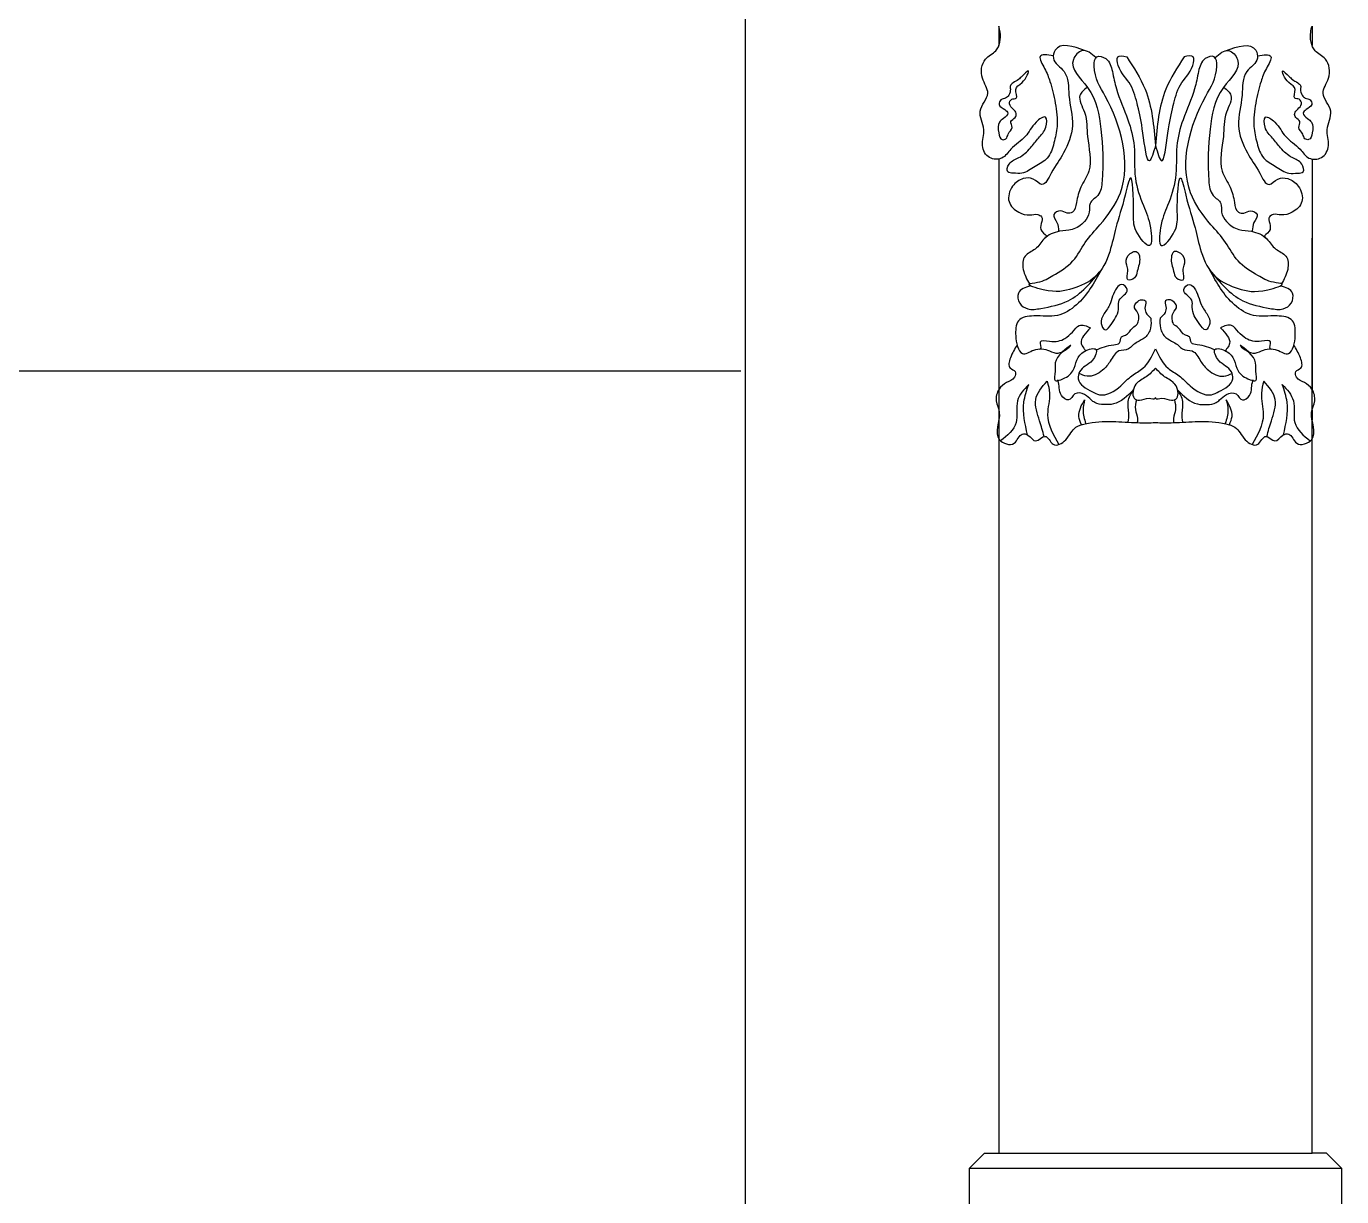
# Model space of a CAD drawing. Header units: millimetres. Extents: x 1155 to 2227, y 540 to 1342.
# Drawn here: x 1898.84 to 1932.55, y 711.71 to 741.71 of the extents above; entities that cross this region are included whole.
import ezdxf

# ---------------------------------------------------------------- set-up
doc = ezdxf.new("R2010")
doc.units = ezdxf.units.MM

msp = doc.modelspace()

# ---------------------------------------------------------------- linework, layer by layer
at = {"color": 0}
for p, q in [((1917.2633, 742.86193), (1917.2633, 705.36924)), ((1923.76118, 738.30667), (1923.76118, 732.40149)), ((1931.7861, 738.30667), (1931.7861, 732.40149)), ((1923.76118, 736.28099), (1923.76118, 712.82008)), ((1880.899, 732.87762), (1917.149, 732.87762)), ((1923.76118, 731.86784), (1923.76118, 731.61606)), ((1931.7861, 731.86784), (1931.7861, 731.61606))]:
    msp.add_line(p, q, dxfattribs=at)
for points in [[(1923.00189, 712.43143), (1923.39054, 712.82008), (1923.76118, 712.82008), (1927.77364, 712.82008), (1931.7861, 712.82008), (1931.7861, 736.28099)], [(1932.54538, 712.43143), (1932.15673, 712.82008), (1931.7861, 712.82008)]]:
    msp.add_lwpolyline(points, dxfattribs=at)
msp.add_lwpolyline([(1932.54538, 712.43143), (1923.00189, 712.43143), (1923.00189, 705.34312), (1927.77364, 705.34312), (1932.54538, 705.34312)], close=True, dxfattribs=at)
for points, knots in [([(1925.15658, 740.95702), (1925.00337, 740.977), (1924.70193, 741.01629), (1924.9641, 740.59616), (1925.09468, 740.24756), (1925.21976, 739.7317), (1925.28368, 739.19491), (1925.17874, 738.72524), (1925.05135, 738.30692), (1924.68854, 738.12658), (1924.40378, 737.92061), (1924.16611, 737.94604), (1923.93312, 737.95519), (1924.02399, 738.25205), (1924.3097, 738.33302), (1924.56403, 738.57089), (1924.7716, 738.86083), (1924.98653, 739.05066), (1925.00807, 739.48442), (1924.6103, 739.19801), (1924.48504, 738.85455), (1924.08344, 738.63122), (1923.87782, 738.28268), (1923.4727, 738.29387), (1923.27803, 738.67391), (1923.45145, 739.08384), (1923.15178, 739.5484), (1923.60189, 739.96792), (1923.26582, 740.38659), (1923.32925, 740.88011), (1923.77004, 741.07178), (1923.82725, 741.45628), (1923.77564, 741.66363), (1923.76118, 741.71336), (1923.76118, 741.54768), (1923.76118, 741.38199), (1923.76118, 741.2163)], [0, 0, 0, 0, 0.08704786, 0.17126682, 0.26306962, 0.41062718, 0.56608593, 0.67622732, 0.78492957, 0.8815284, 0.97967281, 1.03820087, 1.07439752, 1.12488922, 1.20279768, 1.30244548, 1.38560315, 1.47404353, 1.53845681, 1.60782398, 1.72484048, 1.8533731, 1.93612249, 2.01811396, 2.10992246, 2.21558259, 2.34063749, 2.46776979, 2.57323326, 2.70065936, 2.78794374, 2.91422522, 2.95419598, 2.95419598, 2.95419598, 3.95419598, 3.95419598, 3.95419598, 3.95419598]), ([(1930.3907, 740.95702), (1930.54391, 740.977), (1930.84535, 741.01629), (1930.58318, 740.59616), (1930.45259, 740.24756), (1930.32752, 739.7317), (1930.26359, 739.19491), (1930.36854, 738.72524), (1930.49593, 738.30692), (1930.85874, 738.12658), (1931.1435, 737.92061), (1931.38117, 737.94604), (1931.61416, 737.95519), (1931.52329, 738.25205), (1931.23757, 738.33302), (1930.98325, 738.57089), (1930.77567, 738.86083), (1930.56075, 739.05066), (1930.53921, 739.48442), (1930.93698, 739.19801), (1931.06223, 738.85455), (1931.46384, 738.63122), (1931.66946, 738.28268), (1932.07458, 738.29387), (1932.26925, 738.67391), (1932.09582, 739.08384), (1932.3955, 739.5484), (1931.94539, 739.96792), (1932.28146, 740.38659), (1932.21803, 740.88011), (1931.77723, 741.07178), (1931.72003, 741.45628), (1931.77164, 741.66363), (1931.7861, 741.71336), (1931.7861, 741.54768), (1931.7861, 741.38199), (1931.7861, 741.2163)], [0, 0, 0, 0, 0.08704786, 0.17126682, 0.26306962, 0.41062718, 0.56608593, 0.67622732, 0.78492957, 0.8815284, 0.97967281, 1.03820087, 1.07439752, 1.12488922, 1.20279768, 1.30244548, 1.38560315, 1.47404353, 1.53845681, 1.60782398, 1.72484048, 1.8533731, 1.93612249, 2.01811396, 2.10992246, 2.21558259, 2.34063749, 2.46776979, 2.57323326, 2.70065936, 2.78794374, 2.91422522, 2.95419598, 2.95419598, 2.95419598, 3.95419598, 3.95419598, 3.95419598, 3.95419598]), ([(1926.49872, 740.88217), (1926.42907, 740.93091), (1926.22023, 740.99199), (1926.16791, 740.43239), (1926.79643, 739.50944), (1927.27015, 737.83977), (1926.44472, 736.70842), (1925.95439, 736.19494), (1925.69454, 735.64016), (1925.18555, 735.34543), (1924.86795, 735.14875), (1924.36855, 735.1085), (1925.15073, 734.85784), (1925.5887, 734.94638), (1926.31995, 735.24866), (1926.61598, 735.8878), (1926.76911, 736.64767), (1926.95454, 737.15034), (1927.17639, 738.19248), (1927.2354, 736.96247), (1927.184, 736.50767), (1927.71057, 735.85718), (1927.65748, 736.67391), (1927.44782, 737.1259), (1927.19775, 737.84596), (1927.27402, 738.59788), (1927.0733, 739.37122), (1926.7817, 739.97993), (1926.68026, 740.52088), (1926.61017, 740.80417), (1926.49872, 740.88217)], [0, 0, 0, 0, 0.23166606, 0.47962046, 1.30216741, 3.80698284, 4.77709761, 5.36591929, 5.93906578, 6.57279518, 7.00528276, 7.22582248, 7.61811765, 8.37990648, 9.0199607, 9.76778109, 10.40111009, 11.27440903, 11.72353696, 12.5911057, 13.09524757, 13.59333456, 14.04800587, 14.64401915, 15.37697334, 16.19506978, 16.89454103, 17.74232339, 18.19672278, 18.56742267, 18.56742267, 18.56742267, 18.56742267]), ([(1927.77364, 738.65721), (1927.81635, 739.1534), (1927.88698, 739.97377), (1928.33333, 740.65758), (1928.50971, 740.92778), (1928.60626, 740.94869), (1928.79557, 740.98968), (1928.7072, 740.52798), (1928.37046, 740.26456), (1928.2098, 739.59378), (1928.09705, 739.09595), (1927.9726, 737.9629), (1927.82699, 738.47103), (1927.77364, 738.65721), (1927.73093, 739.1534), (1927.6603, 739.97377), (1927.21395, 740.65758), (1927.03757, 740.92778), (1926.94102, 740.94869), (1926.75171, 740.98968), (1926.84008, 740.52798), (1927.17682, 740.26456), (1927.33748, 739.59378), (1927.45023, 739.09595), (1927.57468, 737.9629), (1927.72029, 738.47103), (1927.77364, 738.65721)], [0, 0, 0, 0, 1.46293852, 2.41870224, 2.41870224, 2.41870224, 2.64914744, 2.87055849, 3.46118433, 4.02338915, 4.73845855, 5.47175279, 5.89578018, 5.89578018, 5.89578018, 7.3587187, 8.31448242, 8.31448242, 8.31448242, 8.54492762, 8.76633867, 9.35696451, 9.91916933, 10.63423873, 11.36753297, 11.79156036, 11.79156036, 11.79156036, 11.79156036]), ([(1929.04856, 740.88217), (1929.11821, 740.93091), (1929.32705, 740.99199), (1929.37937, 740.43239), (1928.75085, 739.50944), (1928.27713, 737.83977), (1929.10255, 736.70842), (1929.59289, 736.19494), (1929.85274, 735.64016), (1930.36173, 735.34543), (1930.67932, 735.14875), (1931.17873, 735.1085), (1930.39655, 734.85784), (1929.95858, 734.94638), (1929.22733, 735.24866), (1928.9313, 735.8878), (1928.77817, 736.64767), (1928.59273, 737.15034), (1928.37089, 738.19248), (1928.31187, 736.96247), (1928.36327, 736.50767), (1927.83671, 735.85718), (1927.8898, 736.67391), (1928.09946, 737.1259), (1928.34952, 737.84596), (1928.27325, 738.59788), (1928.47398, 739.37122), (1928.76558, 739.97993), (1928.86702, 740.52088), (1928.93711, 740.80417), (1929.04856, 740.88217)], [0, 0, 0, 0, 0.23166606, 0.47962046, 1.30216741, 3.80698284, 4.77709761, 5.36591929, 5.93906578, 6.57279518, 7.00528276, 7.22582248, 7.61811765, 8.37990648, 9.0199607, 9.76778109, 10.40111009, 11.27440903, 11.72353696, 12.5911057, 13.09524757, 13.59333456, 14.04800587, 14.64401915, 15.37697334, 16.19506978, 16.89454103, 17.74232339, 18.19672278, 18.56742267, 18.56742267, 18.56742267, 18.56742267]), ([(1924.5133, 740.56774), (1924.55465, 740.57016), (1924.39675, 740.22915), (1924.11981, 740.14562), (1924.28377, 739.83798), (1924.06809, 739.86707), (1924.00461, 739.69747), (1924.12446, 739.59698), (1924.22546, 739.49332), (1924.18603, 739.35003), (1924.01956, 739.28664), (1924.15184, 739.09056), (1923.98303, 738.98042), (1923.97372, 738.81883), (1923.79836, 738.78053), (1923.74214, 739.01609), (1923.72821, 739.23321), (1923.88226, 739.35188), (1924.04149, 739.46762), (1923.89558, 739.60151), (1923.73663, 739.66245), (1923.79777, 739.85398), (1923.93897, 739.84888), (1924.02927, 739.95696), (1924.0687, 740.07271), (1924.03825, 740.19876), (1924.14636, 740.27663), (1924.26058, 740.33565), (1924.3665, 740.44223), (1924.48795, 740.56626), (1924.5133, 740.56774)], [0, 0, 0, 0, 0.33835091, 0.58080434, 0.80246283, 0.92020213, 1.05427736, 1.21273813, 1.35130664, 1.45520408, 1.60660917, 1.75914988, 1.95743361, 2.09150884, 2.18675573, 2.38153826, 2.66064267, 2.79700374, 2.97428273, 3.09582126, 3.28787226, 3.41651567, 3.54521176, 3.65624224, 3.81208858, 3.90484917, 4.00578581, 4.16619549, 4.29247018, 4.49995177, 4.49995177, 4.49995177, 4.49995177]), ([(1931.03397, 740.56774), (1930.99262, 740.57016), (1931.15053, 740.22915), (1931.42746, 740.14562), (1931.26351, 739.83798), (1931.47919, 739.86707), (1931.54266, 739.69747), (1931.42282, 739.59698), (1931.32182, 739.49332), (1931.36125, 739.35003), (1931.52772, 739.28664), (1931.39544, 739.09056), (1931.56425, 738.98042), (1931.57356, 738.81883), (1931.74892, 738.78053), (1931.80514, 739.01609), (1931.81906, 739.23321), (1931.66501, 739.35188), (1931.50579, 739.46762), (1931.6517, 739.60151), (1931.81065, 739.66245), (1931.74951, 739.85398), (1931.60831, 739.84888), (1931.51801, 739.95696), (1931.47858, 740.07271), (1931.50903, 740.19876), (1931.40092, 740.27663), (1931.28669, 740.33565), (1931.18078, 740.44223), (1931.05933, 740.56626), (1931.03397, 740.56774)], [0, 0, 0, 0, 0.33835091, 0.58080434, 0.80246283, 0.92020213, 1.05427736, 1.21273813, 1.35130664, 1.45520408, 1.60660917, 1.75914988, 1.95743361, 2.09150884, 2.18675573, 2.38153826, 2.66064267, 2.79700374, 2.97428273, 3.09582126, 3.28787226, 3.41651567, 3.54521176, 3.65624224, 3.81208858, 3.90484917, 4.00578581, 4.16619549, 4.29247018, 4.49995177, 4.49995177, 4.49995177, 4.49995177]), ([(1927.36696, 735.78391), (1927.36117, 735.83918), (1927.31761, 735.99781), (1927.01334, 735.85462), (1927.0162, 735.61268), (1927.09399, 735.43069), (1926.98474, 735.14994), (1927.27625, 735.24776), (1927.31182, 735.49285), (1927.38062, 735.65345), (1927.36696, 735.78391)], [0, 0, 0, 0, 0.1516026, 0.40302307, 0.65572397, 0.7985006, 1.03380353, 1.21067244, 1.39510587, 1.75293359, 1.75293359, 1.75293359, 1.75293359]), ([(1928.18032, 735.78391), (1928.18611, 735.83918), (1928.22967, 735.99781), (1928.53394, 735.85462), (1928.53107, 735.61268), (1928.45329, 735.43069), (1928.56254, 735.14994), (1928.27103, 735.24776), (1928.23545, 735.49285), (1928.16666, 735.65345), (1928.18032, 735.78391)], [0, 0, 0, 0, 0.1516026, 0.40302307, 0.65572397, 0.7985006, 1.03380353, 1.21067244, 1.39510587, 1.75293359, 1.75293359, 1.75293359, 1.75293359]), ([(1924.57014, 735.05882), (1924.43602, 735.01449), (1924.20928, 734.93955), (1924.2643, 734.58938), (1924.52273, 734.42264), (1924.96956, 734.50126), (1925.71147, 734.64403), (1926.12632, 735.14992), (1926.3824, 735.46221), (1926.20573, 735.13973), (1925.93879, 734.65245), (1925.25184, 734.22174), (1924.74465, 734.31602), (1924.1853, 734.23767), (1924.18613, 733.798), (1924.21162, 733.53106), (1924.36506, 733.2284), (1924.69137, 733.48067), (1925.01103, 733.42648), (1925.30864, 733.25723), (1925.83703, 733.71881), (1925.1323, 733.20171), (1925.23882, 732.91378), (1925.13345, 732.58185), (1925.4541, 732.67814), (1925.67693, 732.82445), (1925.7446, 733.16661), (1925.90537, 733.39737), (1926.35042, 733.51245), (1926.14104, 733.03426), (1925.83401, 732.9684), (1925.74857, 732.55355), (1926.06968, 732.38472), (1926.44982, 732.18622), (1926.86329, 732.43631), (1927.13854, 732.76221), (1927.55191, 732.96442), (1927.68763, 733.25921), (1927.77364, 733.44599), (1927.85964, 733.25921), (1927.99537, 732.96442), (1928.40874, 732.76221), (1928.68399, 732.43631), (1929.09746, 732.18622), (1929.4776, 732.38472), (1929.7987, 732.55355), (1929.71326, 732.9684), (1929.40624, 733.03426), (1929.19685, 733.51245), (1929.64191, 733.39737), (1929.80268, 733.16661), (1929.87035, 732.82445), (1930.09318, 732.67814), (1930.41383, 732.58185), (1930.30846, 732.91378), (1930.41498, 733.20171), (1929.71025, 733.71881), (1930.23864, 733.25723), (1930.53625, 733.42648), (1930.85591, 733.48067), (1931.18222, 733.2284), (1931.33566, 733.53106), (1931.36115, 733.798), (1931.36198, 734.23767), (1930.80263, 734.31602), (1930.29543, 734.22174), (1929.60848, 734.65245), (1929.34154, 735.13973), (1929.16488, 735.46221), (1929.42096, 735.14992), (1929.83581, 734.64403), (1930.57772, 734.50126), (1931.02454, 734.42264), (1931.28298, 734.58938), (1931.33799, 734.93955), (1931.11126, 735.01449), (1930.97714, 735.05882)], [0, 0, 0, 0, 0.36501848, 0.61708762, 0.86924218, 1.21018637, 1.92943654, 3.08956901, 3.08956901, 3.08956901, 4.18397325, 4.74325064, 5.34536538, 5.76206858, 6.15402619, 6.43025029, 6.65071519, 6.95968677, 7.35788371, 7.59203918, 7.96405339, 8.49400505, 8.7787267, 9.0171302, 9.16652705, 9.54810891, 9.83911718, 10.13717429, 10.43596807, 10.72318271, 11.1654772, 11.3502855, 11.83233838, 12.04114744, 12.63174964, 13.01751259, 13.36085489, 13.95466423, 13.95466423, 13.95466423, 14.54847357, 14.89181587, 15.27757882, 15.86818102, 16.07699008, 16.55904296, 16.74385126, 17.18614575, 17.47336039, 17.77215417, 18.07021128, 18.36121955, 18.74280141, 18.89219826, 19.13060176, 19.41532341, 19.94527507, 20.31728928, 20.55144475, 20.94964169, 21.25861327, 21.47907817, 21.75530227, 22.14725988, 22.56396309, 23.16607782, 23.72535521, 24.81975946, 24.81975946, 24.81975946, 25.97989192, 26.69914209, 27.04008628, 27.29224084, 27.54430998, 27.90932846, 27.90932846, 27.90932846, 27.90932846]), ([(1927.0506, 734.96035), (1927.06765, 734.85565), (1926.79998, 734.75575), (1926.84433, 734.4934), (1926.78786, 734.27673), (1926.66268, 734.11393), (1926.49165, 733.84045), (1926.33961, 734.11851), (1926.44283, 734.33791), (1926.60391, 734.53834), (1926.66924, 734.79622), (1926.7533, 734.97636), (1926.91015, 735.14974), (1927.04071, 735.02107), (1927.0506, 734.96035)], [0, 0, 0, 0, 0.34125795, 0.5183475, 0.74487555, 0.97952322, 1.21362351, 1.40540137, 1.63371452, 1.92761005, 2.16949939, 2.40960583, 2.55672042, 2.75463292, 2.75463292, 2.75463292, 2.75463292]), ([(1928.49668, 734.96035), (1928.47963, 734.85565), (1928.74729, 734.75575), (1928.70295, 734.4934), (1928.75942, 734.27673), (1928.88459, 734.11393), (1929.05563, 733.84045), (1929.20767, 734.11851), (1929.10445, 734.33791), (1928.94337, 734.53834), (1928.87804, 734.79622), (1928.79397, 734.97636), (1928.63712, 735.14974), (1928.50656, 735.02107), (1928.49668, 734.96035)], [0, 0, 0, 0, 0.34125795, 0.5183475, 0.74487555, 0.97952322, 1.21362351, 1.40540137, 1.63371452, 1.92761005, 2.16949939, 2.40960583, 2.55672042, 2.75463292, 2.75463292, 2.75463292, 2.75463292]), ([(1926.25394, 733.41523), (1926.39076, 733.47314), (1926.57228, 733.54998), (1926.89087, 733.55713), (1926.86216, 733.76561), (1927.07634, 733.78631), (1927.14104, 733.97758), (1927.32285, 734.05777), (1927.35102, 734.2136), (1927.3454, 734.3757), (1927.19708, 734.49904), (1927.28515, 734.62311), (1927.35898, 734.71456), (1927.56017, 734.694), (1927.48983, 734.51728), (1927.51581, 734.35438), (1927.60513, 734.27547), (1927.65388, 734.23238), (1927.65951, 734.14601), (1927.67124, 733.9657), (1927.53706, 733.71882), (1927.32713, 733.63238), (1927.18373, 733.53651), (1927.06279, 733.39229), (1926.77764, 733.43492), (1926.62733, 733.12238), (1926.41346, 732.85563), (1926.08075, 732.6848), (1925.8791, 732.78046), (1925.80976, 732.81337)], [0, 0, 0, 0, 0.47016174, 0.62377614, 0.78655408, 0.89860452, 1.16389559, 1.31553411, 1.44583688, 1.60182041, 1.8057425, 1.86503347, 2.02702194, 2.15402137, 2.30126957, 2.45725776, 2.64476751, 2.64476751, 2.64476751, 2.90223775, 3.18227112, 3.41314125, 3.56620644, 3.70183505, 3.9500169, 4.28906058, 4.59700081, 5.02322923, 5.2465823, 5.2465823, 5.2465823, 5.2465823]), ([(1929.29333, 733.41523), (1929.15652, 733.47314), (1928.975, 733.54998), (1928.65641, 733.55713), (1928.68512, 733.76561), (1928.47093, 733.78631), (1928.40624, 733.97758), (1928.22443, 734.05777), (1928.19625, 734.2136), (1928.20188, 734.3757), (1928.3502, 734.49904), (1928.26213, 734.62311), (1928.1883, 734.71456), (1927.98711, 734.694), (1928.05744, 734.51728), (1928.03147, 734.35438), (1927.94215, 734.27547), (1927.89339, 734.23238), (1927.88777, 734.14601), (1927.87604, 733.9657), (1928.01021, 733.71882), (1928.22015, 733.63238), (1928.36355, 733.53651), (1928.48449, 733.39229), (1928.76963, 733.43492), (1928.91995, 733.12238), (1929.13382, 732.85563), (1929.46653, 732.6848), (1929.66818, 732.78046), (1929.73752, 732.81337)], [0, 0, 0, 0, 0.47016174, 0.62377614, 0.78655408, 0.89860452, 1.16389559, 1.31553411, 1.44583688, 1.60182041, 1.8057425, 1.86503347, 2.02702194, 2.15402137, 2.30126957, 2.45725776, 2.64476751, 2.64476751, 2.64476751, 2.90223775, 3.18227112, 3.41314125, 3.56620644, 3.70183505, 3.9500169, 4.28906058, 4.59700081, 5.02322923, 5.2465823, 5.2465823, 5.2465823, 5.2465823]), ([(1924.79933, 733.42353), (1924.80921, 733.4286), (1924.87554, 733.46258), (1924.75293, 733.70091), (1925.16308, 733.59804), (1925.41716, 733.66358), (1925.6498, 733.85771), (1925.81661, 734.10912), (1926.00578, 734.02708), (1926.10889, 733.98237), (1925.97848, 733.84693), (1925.81129, 733.67327), (1925.91234, 733.47947), (1925.99515, 733.39344), (1925.95336, 733.3718), (1925.93968, 733.3647)], [0, 0, 0, 0, 0.03178303, 0.21333934, 0.44188428, 0.84590801, 1.09642583, 1.34092907, 1.63381757, 1.63381757, 1.63381757, 2.10177458, 2.23381323, 2.3156741, 2.35556103, 2.35556103, 2.35556103, 2.35556103]), ([(1930.74795, 733.42353), (1930.73807, 733.4286), (1930.67174, 733.46258), (1930.79435, 733.70091), (1930.3842, 733.59804), (1930.13011, 733.66358), (1929.89748, 733.85771), (1929.73067, 734.10912), (1929.54149, 734.02708), (1929.43839, 733.98237), (1929.56879, 733.84693), (1929.73599, 733.67327), (1929.63494, 733.47947), (1929.55213, 733.39344), (1929.59391, 733.3718), (1929.6076, 733.3647)], [0, 0, 0, 0, 0.03178303, 0.21333934, 0.44188428, 0.84590801, 1.09642583, 1.34092907, 1.63381757, 1.63381757, 1.63381757, 2.10177458, 2.23381323, 2.3156741, 2.35556103, 2.35556103, 2.35556103, 2.35556103]), ([(1924.22669, 733.53841), (1924.1674, 733.4396), (1924.06691, 733.27213), (1923.97449, 732.94067), (1924.21872, 732.88591), (1924.16019, 732.65621), (1923.94401, 732.59105), (1923.73104, 732.41202), (1923.65249, 732.09929), (1923.88046, 731.70349), (1923.52, 731.12661), (1924.20024, 730.89881), (1924.28593, 731.29857), (1924.55424, 731.23637), (1924.69734, 730.97421), (1924.97807, 731.33132), (1925.12953, 730.86564), (1925.54674, 731.1163), (1925.65794, 731.43806), (1926.12776, 731.56991), (1926.65125, 731.59474), (1927.25511, 731.54299), (1927.6218, 731.54805), (1927.77364, 731.55014), (1927.92547, 731.54805), (1928.29217, 731.54299), (1928.89603, 731.59474), (1929.41952, 731.56991), (1929.88934, 731.43806), (1930.00053, 731.1163), (1930.41774, 730.86564), (1930.56921, 731.33132), (1930.84994, 730.97421), (1930.99303, 731.23637), (1931.26135, 731.29857), (1931.34703, 730.89881), (1932.02727, 731.12661), (1931.66682, 731.70349), (1931.89479, 732.09929), (1931.81624, 732.41202), (1931.60327, 732.59105), (1931.38709, 732.65621), (1931.32856, 732.88591), (1931.57278, 732.94067), (1931.48037, 733.27213), (1931.37988, 733.4396), (1931.32059, 733.53841)], [0, 0, 0, 0, 0.37075969, 0.62840717, 0.78730813, 0.93199108, 1.17415207, 1.43266367, 1.74154423, 2.04524519, 2.74725216, 3.13793039, 3.44912549, 3.59843893, 3.85029928, 4.11219098, 4.4020062, 4.74473855, 5.16080587, 5.41099019, 6.11622515, 6.76112624, 7.21686286, 7.21686286, 7.21686286, 7.67259947, 8.31750056, 9.02273553, 9.27291985, 9.68898717, 10.03171952, 10.32153474, 10.58342643, 10.83528678, 10.98460023, 11.29579533, 11.68647356, 12.38848053, 12.69218148, 13.00106204, 13.25957365, 13.50173463, 13.64641758, 13.80531855, 14.06296603, 14.43372571, 14.43372571, 14.43372571, 14.43372571]), ([(1927.76493, 732.19027), (1927.76768, 732.18507), (1927.79623, 732.13098), (1927.98716, 732.22386), (1928.13633, 732.09139), (1928.35351, 732.16237), (1928.35737, 732.36276), (1928.27752, 732.59085), (1927.99197, 732.71012), (1927.84605, 732.87021), (1927.77364, 732.94963), (1927.70123, 732.87021), (1927.5553, 732.71012), (1927.26976, 732.59085), (1927.18991, 732.36276), (1927.19377, 732.16237), (1927.41094, 732.09139), (1927.56012, 732.22386), (1927.75105, 732.13098), (1927.7796, 732.18507), (1927.78235, 732.19027)], [0, 0, 0, 0, 0.01712696, 0.17807427, 0.43412139, 0.57657305, 0.74868571, 0.954071, 1.2815745, 1.60407347, 1.60407347, 1.60407347, 1.92657244, 2.25407593, 2.45946122, 2.63157389, 2.77402555, 3.03007267, 3.19101998, 3.20814694, 3.20814694, 3.20814694, 3.20814694]), ([(1924.494, 731.23576), (1924.43022, 731.51774), (1924.331, 731.95646), (1924.47378, 732.37638), (1924.5248, 732.52641), (1924.40236, 732.39674), (1924.14484, 732.12398), (1924.30976, 731.4896), (1923.97942, 731.22097), (1923.80623, 731.08015)], [0, 0, 0, 0, 0.84313534, 1.31181389, 1.31181389, 1.31181389, 1.8181866, 2.37691441, 2.99255702, 2.99255702, 2.99255702, 2.99255702]), ([(1924.92062, 731.19557), (1924.88396, 731.32838), (1924.79938, 731.63483), (1924.60319, 732.16349), (1924.86524, 732.46317), (1924.99707, 732.61393), (1925.02594, 732.51081), (1925.10463, 732.22975), (1924.91814, 731.65727), (1925.15545, 731.23949), (1925.29776, 730.98899)], [0, 0, 0, 0, 0.42072071, 0.97074394, 1.52755985, 1.52755985, 1.52755985, 1.84497631, 2.3927346, 3.21299815, 3.21299815, 3.21299815, 3.21299815]), ([(1927.07643, 731.56069), (1927.08446, 731.63746), (1927.10293, 731.81446), (1927.03419, 732.10883), (1927.14847, 732.29444), (1927.20764, 732.39051), (1927.05127, 732.23266), (1926.83207, 732.01141), (1926.45342, 732.00768), (1926.2481, 732.03184), (1926.09847, 732.15556), (1925.96862, 732.29196), (1925.68761, 732.35055), (1925.57117, 732.05105), (1925.2622, 732.2936), (1925.32955, 732.51728), (1925.27015, 732.64081), (1925.26701, 732.64736)], [0, 0, 0, 0, 0.23180311, 0.53443533, 0.85919453, 0.85919453, 0.85919453, 1.48454722, 1.7357689, 1.97018978, 2.08081553, 2.30656452, 2.55042848, 2.77470174, 2.99360995, 3.38184094, 3.40355498, 3.40355498, 3.40355498, 3.40355498]), ([(1928.47084, 731.56069), (1928.46282, 731.63746), (1928.44435, 731.81446), (1928.51309, 732.10883), (1928.39881, 732.29444), (1928.33964, 732.39051), (1928.49601, 732.23266), (1928.71521, 732.01141), (1929.09386, 732.00768), (1929.29918, 732.03184), (1929.44881, 732.15556), (1929.57866, 732.29196), (1929.85967, 732.35055), (1929.97611, 732.05105), (1930.28508, 732.2936), (1930.21772, 732.51728), (1930.27713, 732.64081), (1930.28027, 732.64736)], [0, 0, 0, 0, 0.23180311, 0.53443533, 0.85919453, 0.85919453, 0.85919453, 1.48454722, 1.7357689, 1.97018978, 2.08081553, 2.30656452, 2.55042848, 2.77470174, 2.99360995, 3.38184094, 3.40355498, 3.40355498, 3.40355498, 3.40355498]), ([(1930.62666, 731.19557), (1930.66332, 731.32838), (1930.7479, 731.63483), (1930.94408, 732.16349), (1930.68204, 732.46317), (1930.55021, 732.61393), (1930.52133, 732.51081), (1930.44265, 732.22975), (1930.62914, 731.65727), (1930.39183, 731.23949), (1930.24952, 730.98899)], [0, 0, 0, 0, 0.42072071, 0.97074394, 1.52755985, 1.52755985, 1.52755985, 1.84497631, 2.3927346, 3.21299815, 3.21299815, 3.21299815, 3.21299815]), ([(1931.05328, 731.23576), (1931.11706, 731.51774), (1931.21627, 731.95646), (1931.07349, 732.37638), (1931.02248, 732.52641), (1931.14492, 732.39674), (1931.40244, 732.12398), (1931.23752, 731.4896), (1931.56786, 731.22097), (1931.74105, 731.08015)], [0, 0, 0, 0, 0.84313534, 1.31181389, 1.31181389, 1.31181389, 1.8181866, 2.37691441, 2.99255702, 2.99255702, 2.99255702, 2.99255702]), ([(1925.87671, 731.49681), (1925.8479, 731.56764), (1925.76023, 731.78316), (1925.87851, 731.99527), (1925.95793, 732.13768), (1925.93742, 732.04722), (1925.89077, 731.84136), (1925.95112, 731.63794), (1925.98496, 731.52392)], [0, 0, 0, 0, 0.22160005, 0.67435224, 0.67435224, 0.67435224, 0.94832699, 1.2978311, 1.2978311, 1.2978311, 1.2978311]), ([(1929.67056, 731.49681), (1929.69938, 731.56764), (1929.78704, 731.78316), (1929.66877, 731.99527), (1929.58934, 732.13768), (1929.60986, 732.04722), (1929.65651, 731.84136), (1929.59616, 731.63794), (1929.56232, 731.52392)], [0, 0, 0, 0, 0.22160005, 0.67435224, 0.67435224, 0.67435224, 0.94832699, 1.2978311, 1.2978311, 1.2978311, 1.2978311])]:
    msp.add_open_spline(points, degree=3, knots=knots, dxfattribs=at)
for points in [[(1925.97974, 741.08445), (1925.20354, 741.09764), (1925.15811, 740.89329), (1925.43071, 740.55271), (1925.55566, 739.93967), (1925.64653, 739.1677), (1925.41936, 738.46383), (1925.10131, 737.94162), (1924.86278, 737.6578), (1924.63561, 737.79403), (1924.38572, 737.80538), (1924.11312, 737.61239), (1924.02225, 737.21505), (1924.27214, 736.94259), (1924.5561, 736.87447), (1924.76056, 736.88582), (1924.85142, 736.82906), (1924.86278, 736.45443), (1924.97489, 736.31047), (1924.94229, 736.29549)], [(1929.56754, 741.08445), (1930.34374, 741.09764), (1930.38917, 740.89329), (1930.11656, 740.55271), (1929.99162, 739.93967), (1929.90075, 739.1677), (1930.12792, 738.46383), (1930.44596, 737.94162), (1930.68449, 737.6578), (1930.91167, 737.79403), (1931.16156, 737.80538), (1931.43416, 737.61239), (1931.52503, 737.21505), (1931.27514, 736.94259), (1930.99118, 736.87447), (1930.78672, 736.88582), (1930.69585, 736.82906), (1930.68449, 736.45443), (1930.57239, 736.31047), (1930.60498, 736.29549)], [(1926.2473, 740.90691), (1925.89642, 741.08628), (1925.66925, 740.85923), (1926.03272, 740.14402), (1926.37348, 739.07687), (1926.40755, 737.74862), (1926.29397, 737.37399), (1926.10087, 737.16964), (1926.07816, 736.94259), (1925.95321, 736.70418), (1925.63517, 736.49984), (1925.31713, 736.45443), (1924.91958, 736.26143), (1924.6924, 736.00032), (1924.43116, 735.81868), (1924.38572, 735.4781), (1924.54484, 735.11028)], [(1929.29998, 740.90691), (1929.65086, 741.08628), (1929.87803, 740.85923), (1929.51456, 740.14402), (1929.1738, 739.07687), (1929.13972, 737.74862), (1929.25331, 737.37399), (1929.44641, 737.16964), (1929.46912, 736.94259), (1929.59407, 736.70418), (1929.91211, 736.49984), (1930.23015, 736.45443), (1930.6277, 736.26143), (1930.85487, 736.00032), (1931.11612, 735.81868), (1931.16156, 735.4781), (1931.00244, 735.11028)], [(1926.0259, 740.15316), (1925.83962, 739.93967), (1925.95321, 739.50827), (1926.03272, 738.88388), (1926.0668, 737.99838), (1925.86234, 737.58969), (1925.74876, 737.19234), (1925.64653, 736.94259), (1925.51022, 736.91988), (1925.33985, 736.97665), (1925.16947, 736.88582), (1925.24898, 736.68148), (1925.29179, 736.46502)], [(1929.52138, 740.15316), (1929.70765, 739.93967), (1929.59407, 739.50827), (1929.51456, 738.88388), (1929.48048, 737.99838), (1929.68494, 737.58969), (1929.79852, 737.19234), (1929.90075, 736.94259), (1930.03705, 736.91988), (1930.20743, 736.97665), (1930.37781, 736.88582), (1930.2983, 736.68148), (1930.25549, 736.46502)], [(1927.28892, 732.13641), (1927.25863, 731.888), (1927.31026, 731.65945), (1927.30705, 731.55045)], [(1928.25836, 732.13641), (1928.28865, 731.888), (1928.23702, 731.65945), (1928.24022, 731.55045)]]:
    msp.add_spline(points, degree=3, dxfattribs=at)

doc.saveas('drawing.dxf')
